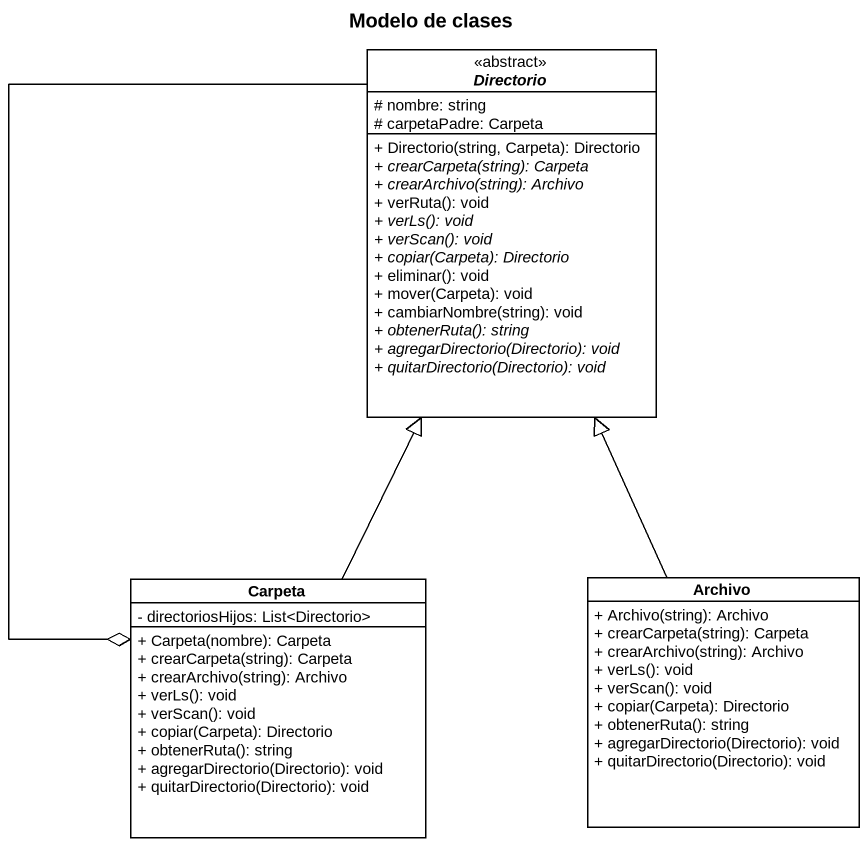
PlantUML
@startuml
title Modelo de clases
hide circle
hide empty members
skinparam classAttributeIconSize 0
abstract class Directorio <<abstract>> {
  # nombre: string
  # carpetaPadre: Carpeta
  + Directorio(string, Carpeta): Directorio
  {abstract} + crearCarpeta(string): Carpeta
  {abstract} + crearArchivo(string): Archivo
  + verRuta(): void
  {abstract} + verLs(): void
  {abstract} + verScan(): void
  {abstract} + copiar(Carpeta): Directorio
  + eliminar(): void
  + mover(Carpeta): void
  + cambiarNombre(string): void
  {abstract} + obtenerRuta(): string
  {abstract} + agregarDirectorio(Directorio): void
  {abstract} + quitarDirectorio(Directorio): void
}
class Carpeta {
  - directoriosHijos: List<Directorio>
  + Carpeta(nombre): Carpeta
  + crearCarpeta(string): Carpeta
  + crearArchivo(string): Archivo
  + verLs(): void
  + verScan(): void
  + copiar(Carpeta): Directorio
  + obtenerRuta(): string
  + agregarDirectorio(Directorio): void
  + quitarDirectorio(Directorio): void
}
class Archivo {
  + Archivo(string): Archivo
  + crearCarpeta(string): Carpeta
  + crearArchivo(string): Archivo
  + verLs(): void
  + verScan(): void
  + copiar(Carpeta): Directorio
  + obtenerRuta(): string
  + agregarDirectorio(Directorio): void
  + quitarDirectorio(Directorio): void
}
Directorio --o Carpeta
Carpeta -up-|> Directorio
Archivo -up-|> Directorio
@enduml
